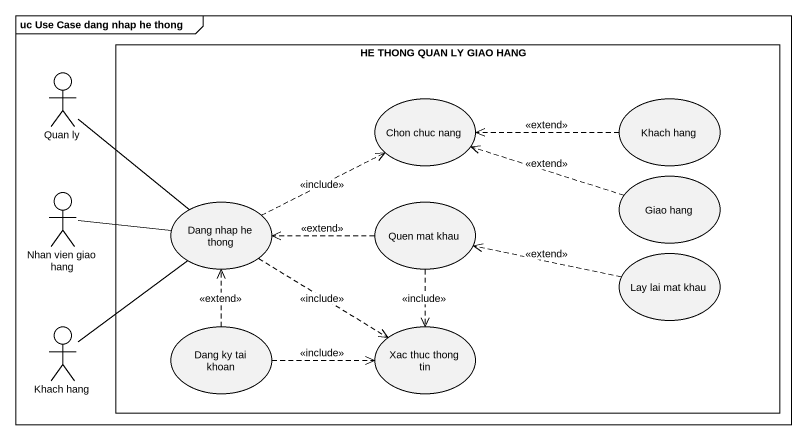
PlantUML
@startuml
mainframe uc Use Case dang nhap he thong
rectangle "HE THONG QUAN LY GIAO HANG" as HE_THONG_QUAN_LY_GIAO_HANG {
  usecase "Chon chuc nang" as Chon_chuc_nang
  usecase "Khach hang" as Khach_hang
  usecase "Giao hang" as Giao_hang
  usecase "Dang nhap he thong" as Dang_nhap_he_thong
  usecase "Quen mat khau" as Quen_mat_khau
  usecase "Lay lai mat khau" as Lay_lai_mat_khau
  usecase "Dang ky tai khoan" as Dang_ky_tai_khoan
  usecase "Xac thuc thong tin" as Xac_thuc_thong_tin
}
actor "Quan ly" as Quan_ly
actor "Nhan vien giao hang" as Nhan_vien_giao_hang
actor "Khach hang" as Khach_hang_2
Quan_ly -- Dang_nhap_he_thong
Khach_hang .left.> Chon_chuc_nang : <<extend>>
Giao_hang .left.> Chon_chuc_nang : <<extend>>
Nhan_vien_giao_hang -right- Dang_nhap_he_thong
Dang_nhap_he_thong .right.> Chon_chuc_nang : <<include>>
Dang_nhap_he_thong ..> Xac_thuc_thong_tin : <<include>>
Quen_mat_khau .left.> Dang_nhap_he_thong : <<extend>>
Quen_mat_khau ..> Xac_thuc_thong_tin : <<include>>
Lay_lai_mat_khau .left.> Quen_mat_khau : <<extend>>
Khach_hang_2 -up- Dang_nhap_he_thong
Dang_ky_tai_khoan .up.> Dang_nhap_he_thong : <<extend>>
Dang_ky_tai_khoan .right.> Xac_thuc_thong_tin : <<include>>
@enduml
